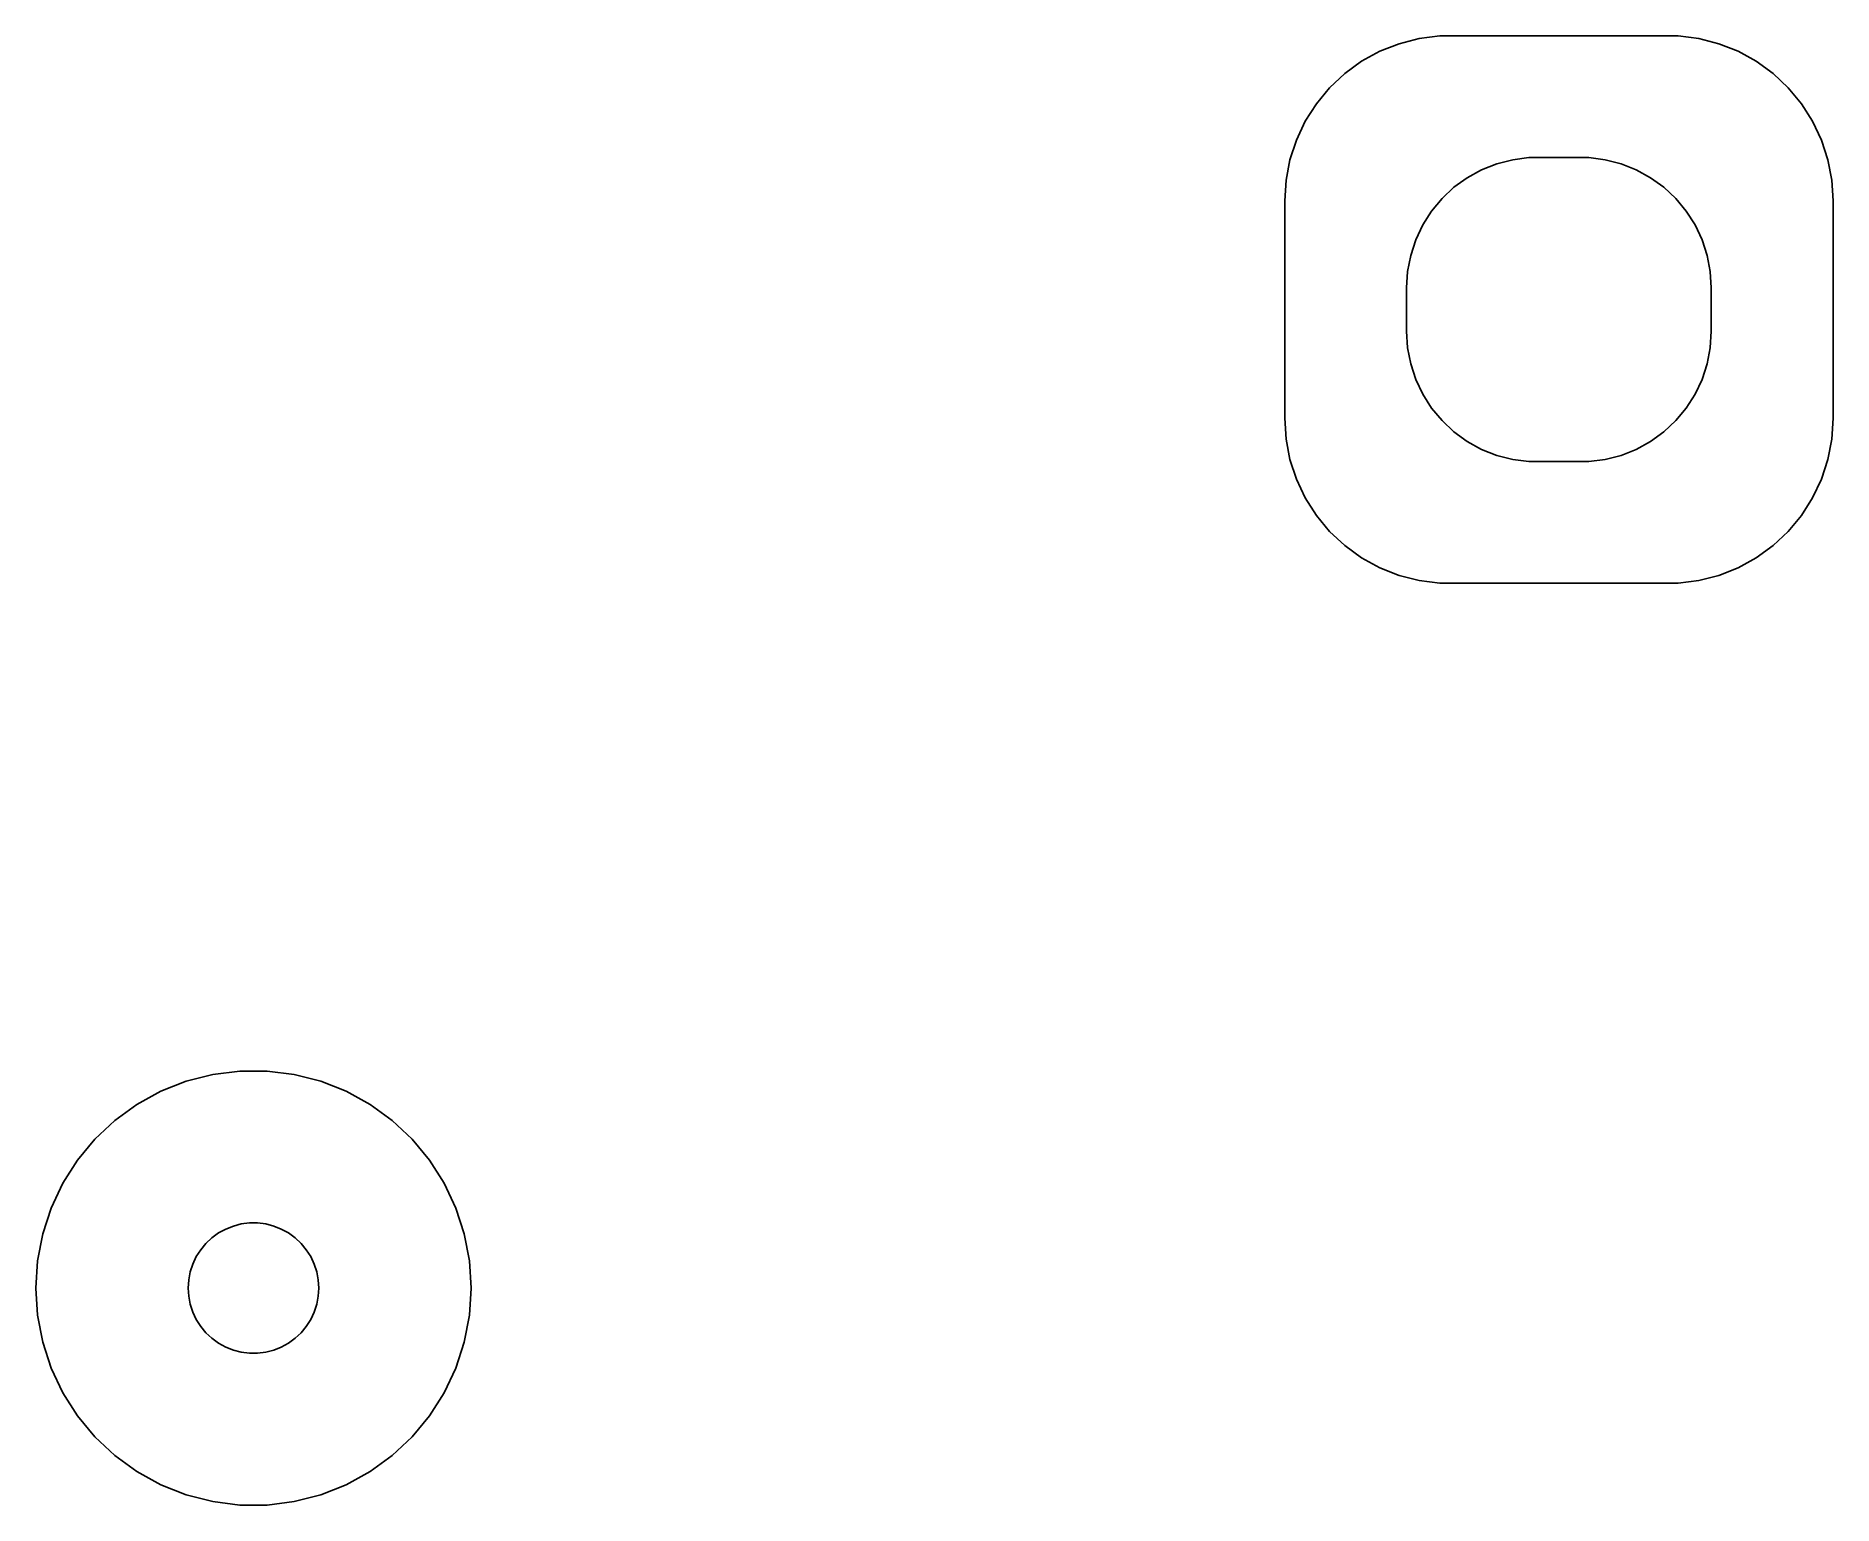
# Model space of a CAD drawing. Header units: metres. Extents: x -20 to 21.3, y -16.2 to 17.5.
import ezdxf

# ---------------------------------------------------------------- set-up
doc = ezdxf.new("R2010")
doc.units = ezdxf.units.M

msp = doc.modelspace()

# ---------------------------------------------------------------- linework, layer by layer
for p, q in [((11.3257, 17.364), (10.882, 17.1883)), ((11.7879, 17.4827), (11.3257, 17.364)), ((12.2614, 17.5425), (11.7879, 17.4827)), ((17.7386, 17.5425), (12.2614, 17.5425)), ((18.212, 17.4827), (17.7386, 17.5425)), ((18.6743, 17.364), (18.212, 17.4827)), ((19.118, 17.1883), (18.6743, 17.364)), ((10.4639, 16.9584), (10.0778, 16.6779)), ((10.882, 17.1883), (10.4639, 16.9584)), ((19.5361, 16.9584), (19.118, 17.1883)), ((19.9222, 16.6779), (19.5361, 16.9584)), ((10.0778, 16.6779), (9.7299, 16.3513)), ((20.2701, 16.3513), (19.9222, 16.6779)), ((9.7299, 16.3513), (9.42572, 15.9836)), ((20.5743, 15.9836), (20.2701, 16.3513)), ((9.42572, 15.9836), (9.17003, 15.5807)), ((20.83, 15.5807), (20.5743, 15.9836)), ((9.17003, 15.5807), (8.96684, 15.1489)), ((21.0331, 15.1489), (20.83, 15.5807)), ((8.96684, 15.1489), (8.81938, 14.695)), ((21.1806, 14.695), (21.0331, 15.1489)), ((8.81938, 14.695), (8.72995, 14.2263)), ((12.8925, 14.283), (13.2227, 14.4645)), ((13.2227, 14.4645), (13.5729, 14.6032)), ((13.5729, 14.6032), (13.9379, 14.6969)), ((13.9379, 14.6969), (14.3116, 14.7441)), ((14.3116, 14.7441), (15.6884, 14.7441)), ((15.6884, 14.7441), (16.0621, 14.6969)), ((16.0621, 14.6969), (16.427, 14.6032)), ((16.427, 14.6032), (16.7773, 14.4645)), ((16.7773, 14.4645), (17.1075, 14.283)), ((21.27, 14.2263), (21.1806, 14.695)), ((8.72995, 14.2263), (8.7, 13.75)), ((12.3131, 13.8036), (12.5877, 14.0615)), ((12.5877, 14.0615), (12.8925, 14.283)), ((17.1075, 14.283), (17.4123, 14.0615)), ((17.4123, 14.0615), (17.6869, 13.8036)), ((21.3, 13.75), (21.27, 14.2263)), ((8.7, 13.75), (8.7, 8.75)), ((12.0729, 13.5134), (12.3131, 13.8036)), ((17.6869, 13.8036), (17.927, 13.5134)), ((21.3, 8.75), (21.3, 13.75)), ((11.8711, 13.1953), (12.0729, 13.5134)), ((17.927, 13.5134), (18.1289, 13.1953)), ((11.5942, 12.4961), (11.7107, 12.8544)), ((11.7107, 12.8544), (11.8711, 13.1953)), ((18.1289, 13.1953), (18.2893, 12.8544)), ((18.2893, 12.8544), (18.4057, 12.4961)), ((11.5237, 12.126), (11.5942, 12.4961)), ((18.4057, 12.4961), (18.4763, 12.126)), ((11.5, 11.75), (11.5237, 12.126)), ((18.4763, 12.126), (18.5, 11.75)), ((11.5, 10.75), (11.5, 11.75)), ((18.5, 11.75), (18.5, 10.75)), ((11.5237, 10.374), (11.5, 10.75)), ((18.5, 10.75), (18.4763, 10.374)), ((11.5942, 10.0039), (11.5237, 10.374)), ((18.4763, 10.374), (18.4057, 10.0039)), ((11.7107, 9.64561), (11.5942, 10.0039)), ((18.4057, 10.0039), (18.2893, 9.64561)), ((11.8711, 9.30473), (11.7107, 9.64561)), ((18.2893, 9.64561), (18.1289, 9.30473)), ((12.0729, 8.98663), (11.8711, 9.30473)), ((18.1289, 9.30473), (17.927, 8.98663)), ((8.7, 8.75), (8.72995, 8.27373)), ((12.3131, 8.69635), (12.0729, 8.98663)), ((12.5877, 8.43845), (12.3131, 8.69635)), ((17.6869, 8.69635), (17.4123, 8.43845)), ((17.927, 8.98663), (17.6869, 8.69635)), ((21.27, 8.27373), (21.3, 8.75)), ((8.72995, 8.27373), (8.81938, 7.80498)), ((12.8925, 8.21701), (12.5877, 8.43845)), ((17.4123, 8.43845), (17.1075, 8.21701)), ((21.1806, 7.80498), (21.27, 8.27373)), ((13.2227, 8.03551), (12.8925, 8.21701)), ((13.5729, 7.89682), (13.2227, 8.03551)), ((13.9379, 7.80313), (13.5729, 7.89682)), ((16.427, 7.89682), (16.0621, 7.80313)), ((16.7773, 8.03551), (16.427, 7.89682)), ((17.1075, 8.21701), (16.7773, 8.03551)), ((8.81938, 7.80498), (8.96684, 7.35112)), ((14.3116, 7.75591), (13.9379, 7.80313)), ((15.6884, 7.75591), (14.3116, 7.75591)), ((16.0621, 7.80313), (15.6884, 7.75591)), ((21.0331, 7.35112), (21.1806, 7.80498)), ((8.96684, 7.35112), (9.17003, 6.91933)), ((20.83, 6.91933), (21.0331, 7.35112)), ((9.17003, 6.91933), (9.42572, 6.5164)), ((20.5743, 6.5164), (20.83, 6.91933)), ((9.42572, 6.5164), (9.7299, 6.14871)), ((20.2701, 6.14871), (20.5743, 6.5164)), ((9.7299, 6.14871), (10.0778, 5.82204)), ((10.0778, 5.82204), (10.4639, 5.54155)), ((19.5361, 5.54155), (19.9222, 5.82204)), ((19.9222, 5.82204), (20.2701, 6.14871)), ((10.4639, 5.54155), (10.882, 5.31165)), ((19.118, 5.31165), (19.5361, 5.54155)), ((10.882, 5.31165), (11.3257, 5.13597)), ((11.3257, 5.13597), (11.7879, 5.0173)), ((11.7879, 5.0173), (12.2614, 4.95749)), ((12.2614, 4.95749), (17.7386, 4.95749)), ((17.7386, 4.95749), (18.212, 5.0173)), ((18.212, 5.0173), (18.6743, 5.13597)), ((18.6743, 5.13597), (19.118, 5.31165)), ((-16.5451, -6.49471), (-17.1289, -6.72586)), ((-15.9369, -6.33856), (-16.5451, -6.49471)), ((-15.3139, -6.25986), (-15.9369, -6.33856)), ((-14.686, -6.25986), (-15.3139, -6.25986)), ((-14.0631, -6.33856), (-14.686, -6.25986)), ((-13.4549, -6.49471), (-14.0631, -6.33856)), ((-12.8711, -6.72586), (-13.4549, -6.49471)), ((-17.1289, -6.72586), (-17.6791, -7.02835)), ((-12.3209, -7.02835), (-12.8711, -6.72586)), ((-18.1871, -7.39743), (-18.6448, -7.82726)), ((-17.6791, -7.02835), (-18.1871, -7.39743)), ((-11.8129, -7.39743), (-12.3209, -7.02835)), ((-11.3551, -7.82726), (-11.8129, -7.39743)), ((-18.6448, -7.82726), (-19.0451, -8.31107)), ((-10.9549, -8.31107), (-11.3551, -7.82726)), ((-19.0451, -8.31107), (-19.3815, -8.84122)), ((-10.6185, -8.84122), (-10.9549, -8.31107)), ((-19.3815, -8.84122), (-19.6489, -9.40936)), ((-10.3511, -9.40936), (-10.6185, -8.84122)), ((-19.6489, -9.40936), (-19.8429, -10.0065)), ((-10.1571, -10.0065), (-10.3511, -9.40936)), ((-15.8037, -9.98351), (-15.6387, -9.89275)), ((-15.6387, -9.89275), (-15.4635, -9.82341)), ((-15.4635, -9.82341), (-15.2811, -9.77657)), ((-15.2811, -9.77657), (-15.0942, -9.75294)), ((-15.0942, -9.75294), (-14.9058, -9.75294)), ((-14.9058, -9.75294), (-14.7189, -9.77657)), ((-14.7189, -9.77657), (-14.5365, -9.82341)), ((-14.5365, -9.82341), (-14.3613, -9.89275)), ((-14.3613, -9.89275), (-14.1963, -9.98351)), ((-19.8429, -10.0065), (-19.9606, -10.6233)), ((-16.2135, -10.3683), (-16.0934, -10.2232)), ((-16.0934, -10.2232), (-15.9561, -10.0942)), ((-15.9561, -10.0942), (-15.8037, -9.98351)), ((-14.1963, -9.98351), (-14.0439, -10.0942)), ((-14.0439, -10.0942), (-13.9065, -10.2232)), ((-13.9065, -10.2232), (-13.7865, -10.3683)), ((-10.0394, -10.6233), (-10.1571, -10.0065)), ((-19.9606, -10.6233), (-20, -11.25)), ((-16.4529, -10.877), (-16.3947, -10.6978)), ((-16.3947, -10.6978), (-16.3145, -10.5274)), ((-16.3145, -10.5274), (-16.2135, -10.3683)), ((-13.7865, -10.3683), (-13.6855, -10.5274)), ((-13.6855, -10.5274), (-13.6053, -10.6978)), ((-13.6053, -10.6978), (-13.5471, -10.877)), ((-10, -11.25), (-10.0394, -10.6233)), ((-16.5, -11.25), (-16.4882, -11.062)), ((-16.4882, -11.062), (-16.4529, -10.877)), ((-13.5471, -10.877), (-13.5118, -11.062)), ((-13.5118, -11.062), (-13.5, -11.25)), ((-20, -11.25), (-19.9606, -11.8767)), ((-16.4882, -11.438), (-16.5, -11.25)), ((-16.4529, -11.623), (-16.4882, -11.438)), ((-13.5118, -11.438), (-13.5471, -11.623)), ((-13.5, -11.25), (-13.5118, -11.438)), ((-10.0394, -11.8767), (-10, -11.25)), ((-19.9606, -11.8767), (-19.8429, -12.4934)), ((-16.3947, -11.8022), (-16.4529, -11.623)), ((-16.3145, -11.9726), (-16.3947, -11.8022)), ((-16.2135, -12.1317), (-16.3145, -11.9726)), ((-13.6855, -11.9726), (-13.7865, -12.1317)), ((-13.6053, -11.8022), (-13.6855, -11.9726)), ((-13.5471, -11.623), (-13.6053, -11.8022)), ((-10.1571, -12.4934), (-10.0394, -11.8767)), ((-16.0934, -12.2768), (-16.2135, -12.1317)), ((-15.9561, -12.4058), (-16.0934, -12.2768)), ((-13.9065, -12.2768), (-14.0439, -12.4058)), ((-13.7865, -12.1317), (-13.9065, -12.2768)), ((-19.8429, -12.4934), (-19.6489, -13.0906)), ((-15.8037, -12.5165), (-15.9561, -12.4058)), ((-15.6387, -12.6072), (-15.8037, -12.5165)), ((-15.4635, -12.6766), (-15.6387, -12.6072)), ((-15.2811, -12.7234), (-15.4635, -12.6766)), ((-15.0942, -12.747), (-15.2811, -12.7234)), ((-14.9058, -12.747), (-15.0942, -12.747)), ((-14.7189, -12.7234), (-14.9058, -12.747)), ((-14.5365, -12.6766), (-14.7189, -12.7234)), ((-14.3613, -12.6072), (-14.5365, -12.6766)), ((-14.1963, -12.5165), (-14.3613, -12.6072)), ((-14.0439, -12.4058), (-14.1963, -12.5165)), ((-10.3511, -13.0906), (-10.1571, -12.4934)), ((-19.6489, -13.0906), (-19.3815, -13.6588)), ((-10.6185, -13.6588), (-10.3511, -13.0906)), ((-19.3815, -13.6588), (-19.0451, -14.1889)), ((-10.9549, -14.1889), (-10.6185, -13.6588)), ((-19.0451, -14.1889), (-18.6448, -14.6727)), ((-11.3551, -14.6727), (-10.9549, -14.1889)), ((-18.6448, -14.6727), (-18.1871, -15.1026)), ((-11.8129, -15.1026), (-11.3551, -14.6727)), ((-18.1871, -15.1026), (-17.6791, -15.4716)), ((-12.3209, -15.4716), (-11.8129, -15.1026)), ((-17.6791, -15.4716), (-17.1289, -15.7741)), ((-12.8711, -15.7741), (-12.3209, -15.4716)), ((-17.1289, -15.7741), (-16.5451, -16.0053)), ((-16.5451, -16.0053), (-15.9369, -16.1614)), ((-14.0631, -16.1614), (-13.4549, -16.0053)), ((-13.4549, -16.0053), (-12.8711, -15.7741)), ((-15.9369, -16.1614), (-15.3139, -16.2401)), ((-15.3139, -16.2401), (-14.686, -16.2401)), ((-14.686, -16.2401), (-14.0631, -16.1614))]:
    msp.add_line(p, q)

doc.saveas('drawing.dxf')
